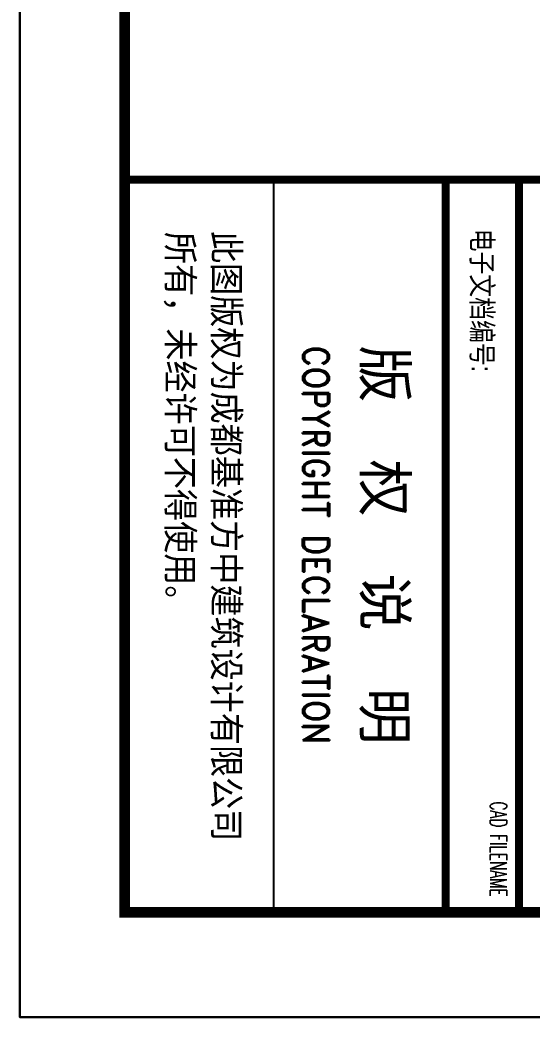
# Model space of a CAD drawing. Extents: x -12446 to 284554, y -295110 to 165007.
# Drawn here: x 225154 to 230046, y -274110 to -264584 of the extents above; entities that cross this region are included whole.
import ezdxf
from ezdxf.enums import TextEntityAlignment as Align

# ---------------------------------------------------------------- set-up
doc = ezdxf.new("R2010")
doc.units = 0
doc.header["$LTSCALE"] = 1000
doc.layers.get('0').update_dxf_attribs({"linetype": 'CONTINUOUS'})
for name, color, linetype in [('A-Anno-Note', 241, 'CONTINUOUS'), ('A-Detl-Thin', 131, 'CONTINUOUS'), ('AX-14-E$0$A-Detl-Thin', 131, 'CONTINUOUS'), ('AX-14-E$0$AX-31-B01$0$A-Grid-Iden', 11, 'CONTINUOUS'), ('AX-31-B01$0$A-Grid-Iden', 11, 'CONTINUOUS')]:
    doc.layers.add(name, color=color, linetype=linetype)
doc.styles.add('AX-TK-HF-20190012-S001-TQ2$0$AX-TK-20161033（2）-TQ$0$JZFZ-LOGO-CHA', font='simhei.ttf')
doc.styles.add('AX-TK-HF-20190012-S001-TQ2$0$AX-TK-20161033（2）-TQ$0$JZFZ-LOGO-CHB', font='', dxfattribs={"width": 0.8})
doc.styles.add('AX-TK-HF-20190012-S001-TQ2$0$AX-TK-20161033（2）-TQ$0$JZFZ-LOGO-ENA', font='romand.shx', dxfattribs={"width": 0.85})
doc.styles.add('AX-TK-HF-20190012-S001-TQ2$0$HZ', font='jzfz_ena.shx', dxfattribs={"width": 0.7, "bigfont": 'jzfz_cna.shx'})
doc.styles.get('AX-TK-HF-20190012-S001-TQ2$0$AX-TK-20161033（2）-TQ$0$JZFZ-LOGO-CHB').set_extended_font_data('YouYuan')

# ---------------------------------------------------------------- blocks, each defined once
blk = doc.blocks.new('*U181')
at = {"color": 4}
blk.add_lwpolyline([(-831, -10), (10, -10), (10, 584), (-831, 584)], close=True, dxfattribs=at)
at = {"color": 4, "const_width": 1}
blk.add_lwpolyline([(-806, 0), (0, 0), (0, 574), (-806, 574)], close=True, dxfattribs=at)
at = {"color": 4, "const_width": 0.75}
blk.add_lwpolyline([(-70, 0), (-70, 574)], dxfattribs=at)
blk = doc.blocks.new('*U401')
at = {"color": 4}
blk.add_lwpolyline([(-831, -10), (10, -10), (10, 584), (-831, 584)], close=True, dxfattribs=at)
at = {"color": 4, "const_width": 1}
blk.add_lwpolyline([(-806, 0), (0, 0), (0, 574), (-806, 574)], close=True, dxfattribs=at)
at = {"color": 4, "const_width": 0.75}
blk.add_lwpolyline([(-70, 0), (-70, 574)], dxfattribs=at)
blk = doc.blocks.new('AX-TK-HF-20190012-S001-TQ2$0$jzfzlogo-20170509')
for p, q in [((-70, 37.675), (0, 37.675)), ((0, 0), (-0.854, 0)), ((0, 0), (0, 0.853))]:
    blk.add_line(p, q)
at = {"color": 4}
blk.add_line((-70, 14.221), (0, 14.221), dxfattribs=at)
at = {"color": 4, "const_width": 0.75}
for points in [[(-70, 37.675), (0, 37.675)], [(-70, 30.675), (0, 30.675)]]:
    blk.add_lwpolyline(points, dxfattribs=at)
blk.add_point((0, 0))
blk.add_point((0, 0))
at = {"style": 'AX-TK-HF-20190012-S001-TQ2$0$AX-TK-20161033（2）-TQ$0$JZFZ-LOGO-ENA', "width": 0.6}
blk.add_text('CAD FILENAME', height=1.6, dxfattribs=at).set_placement((-1.5, 34.925), align=Align.RIGHT)
for s, height, style, width, p in [('电子文档编号:', 2, 'AX-TK-HF-20190012-S001-TQ2$0$AX-TK-20161033（2）-TQ$0$JZFZ-LOGO-CHB', 0.8, (-65.324, 33.154)), ('此图版权为成都基准方中建筑设计有限公司', 2.5, 'AX-TK-HF-20190012-S001-TQ2$0$AX-TK-20161033（2）-TQ$0$JZFZ-LOGO-CHB', 0.9, (-65.103, 8.489)), ('所有，未经许可不得使用。', 2.5, 'AX-TK-HF-20190012-S001-TQ2$0$AX-TK-20161033（2）-TQ$0$JZFZ-LOGO-CHB', 0.9, (-65.007, 4.083)), ('2017.05.09', 0.012, 'AX-TK-HF-20190012-S001-TQ2$0$HZ', 0.7, (-0.058, -0.006))]:
    blk.add_text(s, height=height, dxfattribs=dict(style=style, width=width)).set_placement(p)
at = {"style": 'AX-TK-HF-20190012-S001-TQ2$0$AX-TK-20161033（2）-TQ$0$JZFZ-LOGO-CHA'}
blk.add_text('版  权  说  明', height=4, dxfattribs=at).set_placement((-35.094, 24.932), align=Align.MIDDLE)
at = {"style": 'AX-TK-HF-20190012-S001-TQ2$0$AX-TK-20161033（2）-TQ$0$JZFZ-LOGO-ENA', "width": 0.9}
blk.add_text('COPYRIGHT DECLARATION', height=2.5, dxfattribs=at).set_placement((-35.094, 18.283), align=Align.MIDDLE)
blk = doc.blocks.new('AX-TK-HF-20190012-S001-TQ2$0$BZTQ')
blk.add_blockref('AX-TK-HF-20190012-S001-TQ2$0$jzfzlogo-20170509', (0, 0))
blk = doc.blocks.new('AX-TK-HF-20190012-S001-TQ2')
blk.add_blockref('AX-TK-HF-20190012-S001-TQ2$0$BZTQ', (0, 0))
blk = doc.blocks.new('AX-14-E')
at = {"layer": 'AX-14-E$0$A-Detl-Thin'}
blk.add_lwpolyline([(225154.3, -190010.2), (284554.3, -190010.2), (284554.3, -274110.2), (225154.3, -274110.2)], close=True, dxfattribs=at)
at = {"xscale": 100, "yscale": 100, "zscale": 100, "rotation": 270}
blk.add_blockref('AX-TK-HF-20190012-S001-TQ2', (226154.3, -273110.2), dxfattribs=at)
at = {"layer": 'AX-14-E$0$AX-31-B01$0$A-Grid-Iden', "linetype": 'ByBlock', "xscale": 100, "yscale": 100, "zscale": 100, "rotation": 270}
blk.add_blockref('*U401', (226154.3, -273110.2), dxfattribs=at)

msp = doc.modelspace()

# ---------------------------------------------------------------- linework, layer by layer
at = {"layer": 'A-Detl-Thin'}
msp.add_lwpolyline([(225154.3, -190010.2), (284554.3, -190010.2), (284554.3, -274110.2), (225154.3, -274110.2)], close=True, dxfattribs=at)

# ---------------------------------------------------------------- block references
at = {"layer": 'AX-31-B01$0$A-Grid-Iden', "linetype": 'ByBlock', "xscale": 100, "yscale": 100, "zscale": 100, "rotation": 270}
msp.add_blockref('*U181', (226154.3, -273110.2), dxfattribs=at)

# ---------------------------------------------------------------- next in the draw order: block references
at = {"layer": 'A-Anno-Note'}
msp.add_blockref('AX-14-E', (0, 0), dxfattribs=at)

doc.saveas('drawing.dxf')
